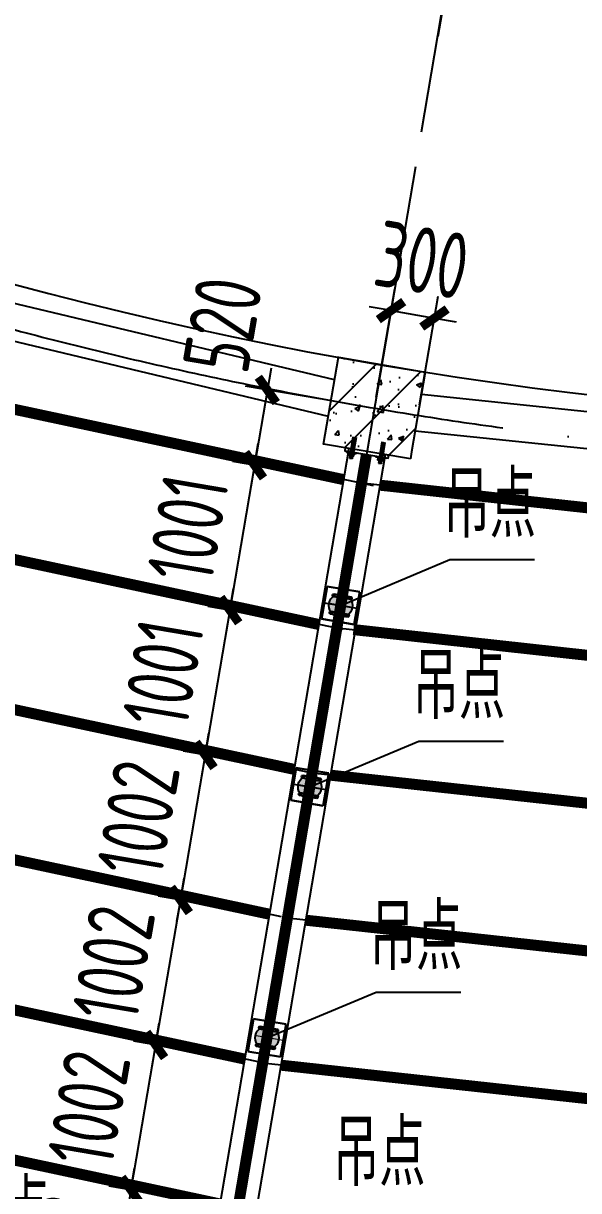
# Model space of a CAD drawing. Extents: x -803796 to -501762, y -1479216 to -846035.
# Drawn here: x -571301 to -567521, y -1012552 to -1004602 of the extents above; entities that cross this region are included whole.
import ezdxf

# ---------------------------------------------------------------- set-up
doc = ezdxf.new("R2010")
doc.units = 0
doc.header["$LTSCALE"] = 1500
doc.linetypes.add('CENTER', pattern=[2, 1.25, -0.25, 0.25, -0.25])
doc.linetypes.add('XREF-GRID-04区$0$ACAD_ISO04W100', pattern=[30, 24, -3, 0, -3])
doc.layers.get('0').update_dxf_attribs({"linetype": 'CONTINUOUS'})
doc.layers.get('Defpoints').update_dxf_attribs({"linetype": 'CONTINUOUS'})
for name, color, linetype in [('AR-INT DECO', 140, 'CONTINUOUS'), ('C18', 4, 'CENTER'), ('COLUMN', 1, 'CONTINUOUS'), ('DIM', 3, 'CONTINUOUS'), ('HATCH', 254, 'CONTINUOUS'), ('L18', 6, 'CONTINUOUS'), ('L25', 7, 'CONTINUOUS'), ('P-WALL-ORIG', 6, 'CONTINUOUS'), ('S-BASE-PILE-DIM', 201, 'CONTINUOUS'), ('STPM_SBEAM_THICK', 2, 'CONTINUOUS'), ('struc', 161, 'CONTINUOUS'), ('TEXT', 7, 'CONTINUOUS'), ('XREF-GRID-04区$0$A-DOTE', 14, 'XREF-GRID-04区$0$ACAD_ISO04W100'), ('XREF-GRID-04区$0$AXIS', 3, 'CONTINUOUS')]:
    doc.layers.add(name, color=color, linetype=linetype)
doc.layers.add('点画线', color=1, linetype='CENTER', lineweight=13)
doc.layers.add('粗实线', color=7, linetype='CONTINUOUS', lineweight=30)
doc.styles.add('TongLi-Comm', font='tj04-romand1.shx', dxfattribs={"width": 0.7, "bigfont": 'hztxt5.shx'})
doc.styles.add('TSSD_Dimension', font='Tssdeng.shx', dxfattribs={"width": 0.7, "bigfont": 'hztxt.shx'})
doc.styles.add('TSSD_Label', font='tj03-romans1.shx', dxfattribs={"width": 0.7, "bigfont": 'hztxt.shx'})
doc.dimstyles.new('S-100', dxfattribs={"dimtxt": 450, "dimasz": 100, "dimexe": 100, "dimexo": 100, "dimgap": 50, "dimtad": 1, "dimdec": 0, "dimzin": 0, "dimdsep": 46, "dimtxsty": 'TongLi-Comm', "dimblk": '0-dim-mark', "dimcen": 100, "dimazin": 2, "dimtfac": 1, "dimtdec": 0, "dimtix": 1, "dimtmove": 2, "dimatfit": 3, "dimldrblk": '0-dim-mark', "dimfxl": 1, "dimtolj": 1, "dimtzin": 0, "dimarcsym": 0})
doc.dimstyles.new('TSSD_150_150', dxfattribs={"dimtxt": 450, "dimasz": 150, "dimexe": 150, "dimexo": 375, "dimgap": 150, "dimtad": 1, "dimdec": 0, "dimzin": 0, "dimdsep": 46, "dimtxsty": 'TSSD_Dimension', "dimblk": 'ARCHTICK', "dimblk1": 'ARCHTICK', "dimblk2": 'ARCHTICK', "dimcen": 0, "dimdle": 150, "dimclrt": 7, "dimadec": 0, "dimazin": 0, "dimtfac": 1, "dimtdec": 0, "dimtix": 1, "dimtmove": 2, "dimatfit": 3, "dimfxl": 1, "dimtolj": 1, "dimtzin": 0, "dimarcsym": 0})

# ---------------------------------------------------------------- blocks, each defined once
blk = doc.blocks.new('A$C47E14B26')
at = {"layer": '点画线'}
for p, q in [((358, 912), (358, -1338)), ((1483, -213), (-767, -213))]:
    blk.add_line(p, q, dxfattribs=at)
at = {"layer": '粗实线'}
for p, q in [((-767, 912), (1483, 912)), ((-767, 912), (-767, -1338)), ((1483, 912), (1483, -1338)), ((-317, -813), (-317, 387)), ((-167, -813), (-167, 387)), ((883, -813), (883, 387)), ((1033, 387), (1033, -813)), ((-767, -1338), (1483, -1338))]:
    blk.add_line(p, q, dxfattribs=at)
for centre, start, end in [((-242, 387), 0, 180), ((958, 387), 0, 180), ((-242, -813), 180, 0), ((958, -813), 180, 0)]:
    blk.add_arc(centre, 75, start, end, dxfattribs=at)
blk = doc.blocks.new('_ArchTick')
at = {"color": 0, "linetype": 'ByBlock', "const_width": 0.4}
blk.add_lwpolyline([(-0.5, -0.5), (0.5, 0.5)], dxfattribs=at)
blk = doc.blocks.new('*D246')
at = {"layer": 'Defpoints', "color": 0, "transparency": 16777216}
for p in [(-568911.5, -1007222.9), (-569727.7, -1007611.4), (-568998.9, -1007735.7)]:
    blk.add_point(p, dxfattribs=at)
at = {"layer": 'DIM', "color": 0, "lineweight": -2, "transparency": 16777216}
for p, q in [((-569615.1, -1006950.8), (-569752.9, -1007759.3)), ((-569281.2, -1007159.9), (-569788.1, -1007073.5)), ((-569368.6, -1007672.7), (-569875.5, -1007586.2))]:
    blk.add_line(p, q, dxfattribs=at)
at = {"layer": 'DIM', "color": 0, "lineweight": -2, "transparency": 16777216, "xscale": 150, "yscale": 150, "zscale": 150}
for p, rotation in [((-569640.3, -1007098.7), 80.32624507580014), ((-569727.7, -1007611.4), 260.3262450758002)]:
    blk.add_blockref('_ArchTick', p, dxfattribs=dict(at, rotation=rotation))
at = {"layer": 'DIM', "color": 7, "transparency": 16777216, "insert": (-569944.9, -1006654.1), "char_height": 450, "attachment_point": 5, "rotation": 80.32625, "style": 'TSSD_Dimension'}
blk.add_mtext('\\A1;520', dxfattribs=at)
blk = doc.blocks.new('*D247')
at = {"layer": 'Defpoints', "color": 0, "transparency": 16777216}
for p in [(-568998.9, -1007735.7), (-569895.9, -1008598.1), (-569167.1, -1008722.3)]:
    blk.add_point(p, dxfattribs=at)
at = {"layer": 'DIM', "color": 0, "lineweight": -2, "transparency": 16777216}
for p, q in [((-569727.7, -1007611.4), (-569702.5, -1007463.6)), ((-569727.7, -1007611.4), (-569895.9, -1008598.1)), ((-569368.6, -1007672.7), (-569875.5, -1007586.2)), ((-569536.7, -1008659.3), (-570043.7, -1008572.9)), ((-569895.9, -1008598.1), (-569921.1, -1008745.9))]:
    blk.add_line(p, q, dxfattribs=at)
at = {"layer": 'DIM', "color": 0, "lineweight": -2, "transparency": 16777216, "xscale": 150, "yscale": 150, "zscale": 150}
for p, rotation in [((-569727.7, -1007611.4), 260.3262450765744), ((-569895.9, -1008598.1), 80.32624507657437)]:
    blk.add_blockref('_ArchTick', p, dxfattribs=dict(at, rotation=rotation))
at = {"layer": 'DIM', "color": 7, "transparency": 16777216, "insert": (-570181.4, -1008041.7), "char_height": 450, "attachment_point": 5, "rotation": 80.32625, "style": 'TSSD_Dimension'}
blk.add_mtext('\\A1;1001', dxfattribs=at)
blk = doc.blocks.new('*D248')
at = {"layer": 'Defpoints', "color": 0, "transparency": 16777216}
for p in [(-569167.1, -1008722.3), (-570064, -1009584.7), (-569335.3, -1009708.9)]:
    blk.add_point(p, dxfattribs=at)
at = {"layer": 'DIM', "color": 0, "lineweight": -2, "transparency": 16777216}
for p, q in [((-569895.9, -1008598.1), (-569870.7, -1008450.2)), ((-569895.9, -1008598.1), (-570064, -1009584.7)), ((-569536.7, -1008659.3), (-570043.7, -1008572.9)), ((-569704.9, -1009645.9), (-570211.9, -1009559.5)), ((-570064, -1009584.7), (-570089.3, -1009732.6))]:
    blk.add_line(p, q, dxfattribs=at)
at = {"layer": 'DIM', "color": 0, "lineweight": -2, "transparency": 16777216, "xscale": 150, "yscale": 150, "zscale": 150}
for p, rotation in [((-569895.9, -1008598.1), 260.3262450765744), ((-570064, -1009584.7), 80.32624507657437)]:
    blk.add_blockref('_ArchTick', p, dxfattribs=dict(at, rotation=rotation))
at = {"layer": 'DIM', "color": 7, "transparency": 16777216, "insert": (-570349.6, -1009028.4), "char_height": 450, "attachment_point": 5, "rotation": 80.32625, "style": 'TSSD_Dimension'}
blk.add_mtext('\\A1;1001', dxfattribs=at)
blk = doc.blocks.new('*D249')
at = {"layer": 'Defpoints', "color": 0, "transparency": 16777216}
for p in [(-569335.3, -1009708.9), (-570232.4, -1010572.3), (-569503.6, -1010696.5)]:
    blk.add_point(p, dxfattribs=at)
at = {"layer": 'DIM', "color": 0, "lineweight": -2, "transparency": 16777216}
for p, q in [((-570064, -1009584.7), (-570038.8, -1009436.8)), ((-570064, -1009584.7), (-570232.4, -1010572.3)), ((-569704.9, -1009645.9), (-570211.9, -1009559.5)), ((-569873.3, -1010633.5), (-570380.3, -1010547.1)), ((-570232.4, -1010572.3), (-570257.6, -1010720.1))]:
    blk.add_line(p, q, dxfattribs=at)
at = {"layer": 'DIM', "color": 0, "lineweight": -2, "transparency": 16777216, "xscale": 150, "yscale": 150, "zscale": 150}
for p, rotation in [((-570064, -1009584.7), 260.3262450765744), ((-570232.4, -1010572.3), 80.32624507657437)]:
    blk.add_blockref('_ArchTick', p, dxfattribs=dict(at, rotation=rotation))
at = {"layer": 'DIM', "color": 7, "transparency": 16777216, "insert": (-570517.9, -1010015.5), "char_height": 450, "attachment_point": 5, "rotation": 80.32625, "style": 'TSSD_Dimension'}
blk.add_mtext('\\A1;1002', dxfattribs=at)
blk = doc.blocks.new('*D250')
at = {"layer": 'Defpoints', "color": 0, "transparency": 16777216}
for p in [(-569503.6, -1010696.5), (-570400.7, -1011559.8), (-569671.9, -1011684.1)]:
    blk.add_point(p, dxfattribs=at)
at = {"layer": 'DIM', "color": 0, "lineweight": -2, "transparency": 16777216}
for p, q in [((-570232.4, -1010572.3), (-570207.2, -1010424.4)), ((-570232.4, -1010572.3), (-570400.7, -1011559.8)), ((-569873.3, -1010633.5), (-570380.3, -1010547.1)), ((-570041.6, -1011621), (-570548.6, -1011534.6)), ((-570400.7, -1011559.8), (-570425.9, -1011707.7))]:
    blk.add_line(p, q, dxfattribs=at)
at = {"layer": 'DIM', "color": 0, "lineweight": -2, "transparency": 16777216, "xscale": 150, "yscale": 150, "zscale": 150}
for p, rotation in [((-570232.4, -1010572.3), 260.3262450765744), ((-570400.7, -1011559.8), 80.32624507657437)]:
    blk.add_blockref('_ArchTick', p, dxfattribs=dict(at, rotation=rotation))
at = {"layer": 'DIM', "color": 7, "transparency": 16777216, "insert": (-570686.2, -1011003), "char_height": 450, "attachment_point": 5, "rotation": 80.32625, "style": 'TSSD_Dimension'}
blk.add_mtext('\\A1;1002', dxfattribs=at)
blk = doc.blocks.new('*D251')
at = {"layer": 'Defpoints', "color": 0, "transparency": 16777216}
for p in [(-569671.9, -1011684.1), (-570569.1, -1012547.4), (-569840.3, -1012671.6)]:
    blk.add_point(p, dxfattribs=at)
at = {"layer": 'DIM', "color": 0, "lineweight": -2, "transparency": 16777216}
for p, q in [((-570400.7, -1011559.8), (-570375.5, -1011412)), ((-570041.6, -1011621), (-570548.6, -1011534.6)), ((-570400.7, -1011559.8), (-570569.1, -1012547.4)), ((-570210, -1012608.6), (-570716.9, -1012522.2)), ((-570569.1, -1012547.4), (-570594.3, -1012695.3))]:
    blk.add_line(p, q, dxfattribs=at)
at = {"layer": 'DIM', "color": 0, "lineweight": -2, "transparency": 16777216, "xscale": 150, "yscale": 150, "zscale": 150}
for p, rotation in [((-570400.7, -1011559.8), 260.3262450765744), ((-570569.1, -1012547.4), 80.32624507657437)]:
    blk.add_blockref('_ArchTick', p, dxfattribs=dict(at, rotation=rotation))
at = {"layer": 'DIM', "color": 7, "transparency": 16777216, "insert": (-570854.6, -1011990.6), "char_height": 450, "attachment_point": 5, "rotation": 80.32625, "style": 'TSSD_Dimension'}
blk.add_mtext('\\A1;1002', dxfattribs=at)
blk = doc.blocks.new('*D252')
at = {"layer": 'Defpoints', "color": 0, "transparency": 16777216}
for p in [(-569840.3, -1012671.6), (-570737.4, -1013534.9), (-570008.6, -1013659.2)]:
    blk.add_point(p, dxfattribs=at)
at = {"layer": 'DIM', "color": 0, "lineweight": -2, "transparency": 16777216}
for p, q in [((-570569.1, -1012547.4), (-570543.9, -1012399.5)), ((-570569.1, -1012547.4), (-570737.4, -1013534.9)), ((-570210, -1012608.6), (-570716.9, -1012522.2)), ((-570378.3, -1013596.2), (-570885.3, -1013509.7)), ((-570737.4, -1013534.9), (-570762.6, -1013682.8))]:
    blk.add_line(p, q, dxfattribs=at)
at = {"layer": 'DIM', "color": 0, "lineweight": -2, "transparency": 16777216, "xscale": 150, "yscale": 150, "zscale": 150}
for p, rotation in [((-570569.1, -1012547.4), 260.3262450765744), ((-570737.4, -1013534.9), 80.32624507657437)]:
    blk.add_blockref('_ArchTick', p, dxfattribs=dict(at, rotation=rotation))
at = {"layer": 'DIM', "color": 7, "transparency": 16777216, "insert": (-571022.9, -1012978.2), "char_height": 450, "attachment_point": 5, "rotation": 80.32625, "style": 'TSSD_Dimension'}
blk.add_mtext('\\A1;1002', dxfattribs=at)
blk = doc.blocks.new('0-dim-mark')
blk.add_line((-1, 0), (1, 0))
at = {"color": 0, "linetype": 'ByBlock', "const_width": 0.35}
blk.add_lwpolyline([(-0.5, -0.5), (0.5, 0.5)], dxfattribs=at)
blk = doc.blocks.new('*D266')
at = {"layer": 'Defpoints', "color": 0, "transparency": 16777216}
for p in [(-570582.9, -1000496.8), (-572587, -1006646.8), (-573501.1, -1010197.3), (-573834.5, -1012488.1), (-574530, -1013268.3)]:
    blk.add_point(p, dxfattribs=at)
at = {"layer": 'S-BASE-PILE-DIM', "color": 0, "lineweight": -2, "transparency": 16777216}
blk.add_arc((-572818.3, -1007729.9), 2560.2, 255.06436, 255.70626, dxfattribs=at)
at = {"layer": 'S-BASE-PILE-DIM', "color": 0, "lineweight": -2, "transparency": 16777216, "xscale": 100, "yscale": 100, "zscale": 100}
for p, rotation in [((-573574.3, -1010175.9), 163.945302400696), ((-573353, -1010233.6), 346.8253128701701)]:
    blk.add_blockref('0-dim-mark', p, dxfattribs=dict(at, rotation=rotation))
at = {"layer": 'S-BASE-PILE-DIM', "color": 0, "transparency": 16777216, "insert": (-573407.5, -1009989.5), "char_height": 350, "attachment_point": 5, "rotation": 345.38531, "style": 'TongLi-Comm'}
blk.add_mtext('\\A1;5.1°', dxfattribs=at)
blk = doc.blocks.new('gdf')
h = blk.add_hatch(color=4)
edge = h.paths.add_edge_path()
edge.add_arc((75802667.5, 175120681), 80, 0, 360)
at = {"color": 4}
blk.add_circle((75802667.5, 175120681), 80, dxfattribs=at)
blk = doc.blocks.new('LMM12A')
at = {"layer": 'L18'}
for p, q in [((0, 7.8), (0, -7.8)), ((9.8, 10.4), (1, 10.4)), ((9.8, 5.2), (1, 5.2)), ((10.8, 7.8), (10.8, -7.8)), ((9.8, -5.2), (1, -5.2)), ((9.8, -10.4), (1, -10.4))]:
    blk.add_line(p, q, dxfattribs=at)
for centre, radius, start, end in [((3.7, 7.8), 3.74, 136, 224), ((13.4, 0), 13.4, 157.1584, 202.8416), ((7.1, 7.8), 3.74, 316, 44), ((-2.6, 0), 13.4, 337.1584, 22.8416), ((3.7, -7.8), 3.74, 136, 224), ((7.1, -7.8), 3.74, 316, 44)]:
    blk.add_arc(centre, radius, start, end, dxfattribs=at)
blk = doc.blocks.new('A$C40232FC0')
blk.add_lwpolyline([(0, 82), (300, 82), (300, 102), (0, 102)], close=True)
at = {"layer": 'C18'}
for p, q in [((50, 0), (50, 144.5)), ((250, 0), (250, 144.5))]:
    blk.add_line(p, q, dxfattribs=at)
at = {"layer": 'L18'}
for p, q in [((39.5, 0), (39.5, 102)), ((41.3, 126.6), (41.3, 148.8)), ((41.3, 148.8), (58.7, 148.8)), ((42.8, 0), (42.8, 102)), ((44.6, 128.4), (44.6, 148.8)), ((55.3, 128.4), (55.3, 148.8)), ((57.2, 0), (57.2, 102)), ((58.7, 126.6), (58.7, 148.8)), ((60.5, 0), (60.5, 102)), ((239.5, 0), (239.5, 102)), ((241.3, 126.6), (241.3, 148.8)), ((241.3, 148.8), (258.7, 148.8)), ((242.8, 0), (242.8, 102)), ((244.6, 128.4), (244.6, 148.8)), ((255.3, 128.4), (255.3, 148.8)), ((257.2, 0), (257.2, 102)), ((258.7, 126.6), (258.7, 148.8)), ((260.5, 0), (260.5, 102))]:
    blk.add_line(p, q, dxfattribs=at)
at = {"layer": 'L25'}
for p, q in [((16.7, 102), (16.7, 110.4)), ((16.7, 110.4), (83.3, 110.4)), ((83.3, 102), (16.7, 102)), ((83.3, 110.4), (83.3, 102)), ((216.7, 102), (216.7, 110.4)), ((216.7, 110.4), (283.3, 110.4)), ((283.3, 102), (216.7, 102)), ((283.3, 110.4), (283.3, 102))]:
    blk.add_line(p, q, dxfattribs=at)
at = {"layer": 'L18', "extrusion": (0, 0, -1), "xscale": 1.666666666686069, "yscale": 1.666666666686069, "zscale": -1.666666666666666, "rotation": 90}
for p in [(-50, 110.4), (-250, 110.4)]:
    blk.add_blockref('LMM12A', p, dxfattribs=at)
blk = doc.blocks.new('*D657')
at = {"layer": 'Defpoints', "color": 0, "transparency": 16777216}
for p in [(-568502.5, -1006609.1), (-568961.9, -1007518.6), (-568666.2, -1007569.1)]:
    blk.add_point(p, dxfattribs=at)
at = {"layer": 'DIM', "color": 0, "lineweight": -2, "transparency": 16777216}
for p, q in [((-568898.9, -1007149), (-568773.1, -1006410.8)), ((-568798.3, -1006558.7), (-568946.1, -1006533.5)), ((-568603.2, -1007199.4), (-568477.3, -1006461.3)), ((-568798.3, -1006558.7), (-568502.5, -1006609.1)), ((-568502.5, -1006609.1), (-568354.7, -1006634.3))]:
    blk.add_line(p, q, dxfattribs=at)
at = {"layer": 'DIM', "color": 0, "lineweight": -2, "transparency": 16777216, "xscale": 150, "yscale": 150, "zscale": 150}
for p, rotation in [((-568798.3, -1006558.7), 350.3262444316378), ((-568502.5, -1006609.1), 170.3262444316378)]:
    blk.add_blockref('_ArchTick', p, dxfattribs=dict(at, rotation=rotation))
at = {"layer": 'DIM', "color": 7, "transparency": 16777216, "insert": (-568587.4, -1006214.2), "char_height": 450, "attachment_point": 5, "rotation": 350.32624, "style": 'TSSD_Dimension'}
blk.add_mtext('\\A1;300', dxfattribs=at)

msp = doc.modelspace()

# ---------------------------------------------------------------- hatches: boundary and pattern name
at = {"layer": 'HATCH'}
h = msp.add_hatch(dxfattribs=at)
h.set_pattern_fill('ARMORED', color=256, scale=50, style=0)
h.set_pattern_definition([(50, (-410620.32, -1138204.07), (358.6301, -31.37607), [37.5, -412.5]), (355, (-410620.32, -1138204.07), (-69.37567, 376.09607), [30, -330]), (100.4514, (-410590.44, -1138206.7), (289.2547, 344.7198), [31.8701, -350.57106]), (46.1842, (-410620.32, -1138104.07), (533.6205, -82.7595), [56.25, -618.75]), (96.6356, (-410575.85, -1138110.97), (467.3314, 487.059), [47.8051, -525.8565]), (351.1842, (-410620.3, -1138104.07), (467.331, 487.0593), [45, -495]), (21, (-410570.32, -1138129.07), (298.45353, -201.30945), [37.5, -412.5]), (326, (-410570.32, -1138129.07), (121.65767, 362.575), [30, -330]), (71.4514, (-410545.45, -1138145.85), (420.1113, 161.26525), [31.8701, -350.57106]), (37.5, (-410620.32, -1138204.07), (6.07993, 166.44693), [0, -326, 0, -335, 0, -331.25]), (7.5, (-410620.32, -1138204.07), (131.53477, 197.20586), [0, -191, 0, -318.5, 0, -126.25]), (327.5, (-410731.82, -1138204.07), (266.91122, -11.27744), [0, -125, 0, -390, 0, -517.5]), (317.5, (-410781.82, -1138204.07), (291.59308, 50.0525), [0, -162.5, 0, -259, 0, -367.5]), (45, (-410620.32, -1138204.07), (-176.7767, 176.7767), [])])
h.paths.add_polyline_path([(-568666.2, -1007569.1), (-569257.6, -1007468.2), (-569156.8, -1006876.8), (-568565.3, -1006977.6), (-568657.8, -1007519.8)])

# ---------------------------------------------------------------- linework, layer by layer
at = {"layer": 'COLUMN'}
msp.add_lwpolyline([(-568666.2, -1007569.1), (-569257.6, -1007468.2), (-569156.8, -1006876.8), (-568565.3, -1006977.6), (-568657.8, -1007519.8)], close=True, dxfattribs=at)
at = {"layer": 'P-WALL-ORIG', "color": 4}
msp.add_arc((-564298.1, -980164.9), 27150.5, 241.75571, 276.72862, dxfattribs=at)
at = {"layer": 'STPM_SBEAM_THICK', "color": 4, "const_width": 75}
for points in [[(-572408.2, -1007007.5), (-569121.2, -1007709.5)], [(-568965.3, -1007538.4), (-570067.6, -1014005.1)], [(-568874.1, -1007747.4), (-565485, -1008117.5)], [(-572617.1, -1007985.5), (-569289.4, -1008696.2)], [(-569054.4, -1008731), (-565523, -1009119.3)], [(-572826, -1008963.4), (-569457.6, -1009682.8)], [(-569210.8, -1009722.5), (-565561.1, -1010121.1)], [(-573034.8, -1009941.3), (-569625.8, -1010669.4)], [(-569379.1, -1010710.1), (-565601.5, -1011122.6)], [(-573243.7, -1010919.3), (-569794, -1011656.1)], [(-569547.5, -1011697.6), (-565637.1, -1012124.7)], [(-573452.5, -1011897.2), (-569961.9, -1012642.8)]]:
    msp.add_lwpolyline(points, dxfattribs=at)
at = {"layer": 'struc', "linetype": 'ByBlock'}
for p, q in [((-569182.1, -1007029.8), (-572075, -1006339.3)), ((-572148.3, -1006578.9), (-569225.6, -1007276.5)), ((-565634.8, -1007437.2), (-568590.6, -1007130.5)), ((-568634.1, -1007377.4), (-565643.5, -1007687.7)), ((-569085.1, -1007497.6), (-570194.2, -1014003.8)), ((-568838.7, -1007539.6), (-569947.7, -1014045.8))]:
    msp.add_line(p, q, dxfattribs=at)
at = {"layer": 'TEXT'}
for p, q in [((-568917.5, -1007753), (-572530.5, -1006981.4)), ((-569126.4, -1008731), (-572739.3, -1007959.4)), ((-569140.5, -1008566.5), (-568398.4, -1008254.7)), ((-568398.4, -1008254.7), (-567820.8, -1008254.7)), ((-569263.7, -1008545.5), (-569017.3, -1008587.5)), ((-569335.3, -1009708.9), (-572948.2, -1008937.3)), ((-569351.1, -1009801.7), (-568608.9, -1009489.9)), ((-568608.9, -1009489.9), (-568031.4, -1009489.9)), ((-569474.3, -1009780.7), (-569227.8, -1009822.7)), ((-569642.5, -1011511.3), (-568900.3, -1011199.5)), ((-568900.3, -1011199.5), (-568322.8, -1011199.5)), ((-565512.5, -1012138.3), (-569671.9, -1011684.1))]:
    msp.add_line(p, q, dxfattribs=at)
at = {"layer": 'TEXT', "color": 4}
for p, q in [((-565360.4, -1008131.1), (-568998.6, -1007733.8)), ((-565398.5, -1009132.9), (-569166.9, -1008721.4)), ((-565436.5, -1010134.7), (-569335.3, -1009708.9)), ((-569544.1, -1010686.9), (-573157.1, -1009915.2)), ((-565474.5, -1011136.5), (-569503.6, -1010696.5)), ((-569671.6, -1011682.2), (-573365.9, -1010893.2)), ((-569961.9, -1012642.8), (-573574.8, -1011871.1))]:
    msp.add_line(p, q, dxfattribs=at)
at = {"layer": 'XREF-GRID-04区$0$A-DOTE', "ltscale": 0.1}
for q in [(-570289.4, -1015306.3), (-570121.4, -1014320.5)]:
    msp.add_line((-567875.1, -1001143.1), q, dxfattribs=at)
msp.add_arc((-564298.8, -980163.2), 27450, 235.87047, 276.71351, dxfattribs=at)
at = {"layer": 'XREF-GRID-04区$0$AXIS'}
msp.add_line((-568590.9, -1005342.1), (-567701.9, -1000126.7), dxfattribs=at)

# ---------------------------------------------------------------- block references
at = {"rotation": 170.3262113658982}
msp.add_blockref('A$C40232FC0', (-568800.3, -1007463), dxfattribs=at)
at = {"layer": 'AR-INT DECO'}
for p in [(-76371808, -176129247.5), (-76372018.6, -176130482.7), (-76372310, -176132192.3)]:
    msp.add_blockref('gdf', p, dxfattribs=at)
at = {"layer": 'TEXT', "xscale": 0.0999999999999999, "yscale": 0.0999999999999999, "zscale": 0.0999999999999999, "rotation": 260.3262450676065}
for p in [(-569113.5, -1008534.7), (-569324, -1009769.9), (-569615.4, -1011479.6)]:
    msp.add_blockref('A$C47E14B26', p, dxfattribs=at)

# ---------------------------------------------------------------- texts
at = {"layer": 'TEXT', "style": 'TSSD_Label', "width": 0.7}
for p in [(-568440.8, -1008104.7), (-568651.3, -1009339.9), (-568942.8, -1011049.5), (-569193.4, -1012519.7), (-571753, -1012928.2)]:
    msp.add_text('吊点', height=450, dxfattribs=at).set_placement(p)

# ---------------------------------------------------------------- dimensions: what is measured, and where the dimension line sits
at = {"layer": 'DIM'}
dim = msp.add_aligned_dim(p1=(-568961.9, -1007518.6), p2=(-568666.2, -1007569.1), distance=973.8, dimstyle='TSSD_150_150', dxfattribs=at)
dim.commit()
dim.dimension.update_dxf_attribs({"geometry": '*D657', "text_midpoint": (-568587.4, -1006214.2)})
dim = msp.add_linear_dim(base=(-569727.7, -1007611.4), p1=(-568911.5, -1007222.9), p2=(-568998.9, -1007735.7), angle=260.32625, dimstyle='TSSD_150_150', dxfattribs=at)
dim.commit()
dim.dimension.update_dxf_attribs({"geometry": '*D246', "text_midpoint": (-569944.9, -1006654.1), "dimtype": 161})
for base, p1, p2, picture, middle in [((-569895.9, -1008598.1), (-568998.9, -1007735.7), (-569167.1, -1008722.3), '*D247', (-570181.4, -1008041.7)), ((-570064, -1009584.7), (-569167.1, -1008722.3), (-569335.3, -1009708.9), '*D248', (-570349.6, -1009028.4)), ((-570232.4, -1010572.3), (-569335.3, -1009708.9), (-569503.6, -1010696.5), '*D249', (-570517.9, -1010015.5)), ((-570400.7, -1011559.8), (-569503.6, -1010696.5), (-569671.9, -1011684.1), '*D250', (-570686.2, -1011003)), ((-570569.1, -1012547.4), (-569671.9, -1011684.1), (-569840.3, -1012671.6), '*D251', (-570854.6, -1011990.6)), ((-570737.4, -1013534.9), (-569840.3, -1012671.6), (-570008.6, -1013659.2), '*D252', (-571022.9, -1012978.2))]:
    dim = msp.add_linear_dim(base=base, p1=p1, p2=p2, angle=80.32625, dimstyle='TSSD_150_150', dxfattribs=at)
    dim.commit()
    dim.dimension.update_dxf_attribs({"geometry": picture, "text_midpoint": middle})
at = {"layer": 'S-BASE-PILE-DIM'}
dim = msp.add_angular_dim_2l(base=(-573501.1, -1010197.3), line1=((-570582.9, -1000496.8), (-574530, -1013268.3)), line2=((-572587, -1006646.8), (-573834.5, -1012488.1)), dimstyle='S-100', override={"dimtxt": 350, "dimadec": 1}, dxfattribs=at)
dim.commit()
dim.dimension.update_dxf_attribs({"geometry": '*D266', "text_midpoint": (-573407.5, -1009989.5)})

doc.saveas('drawing.dxf')
